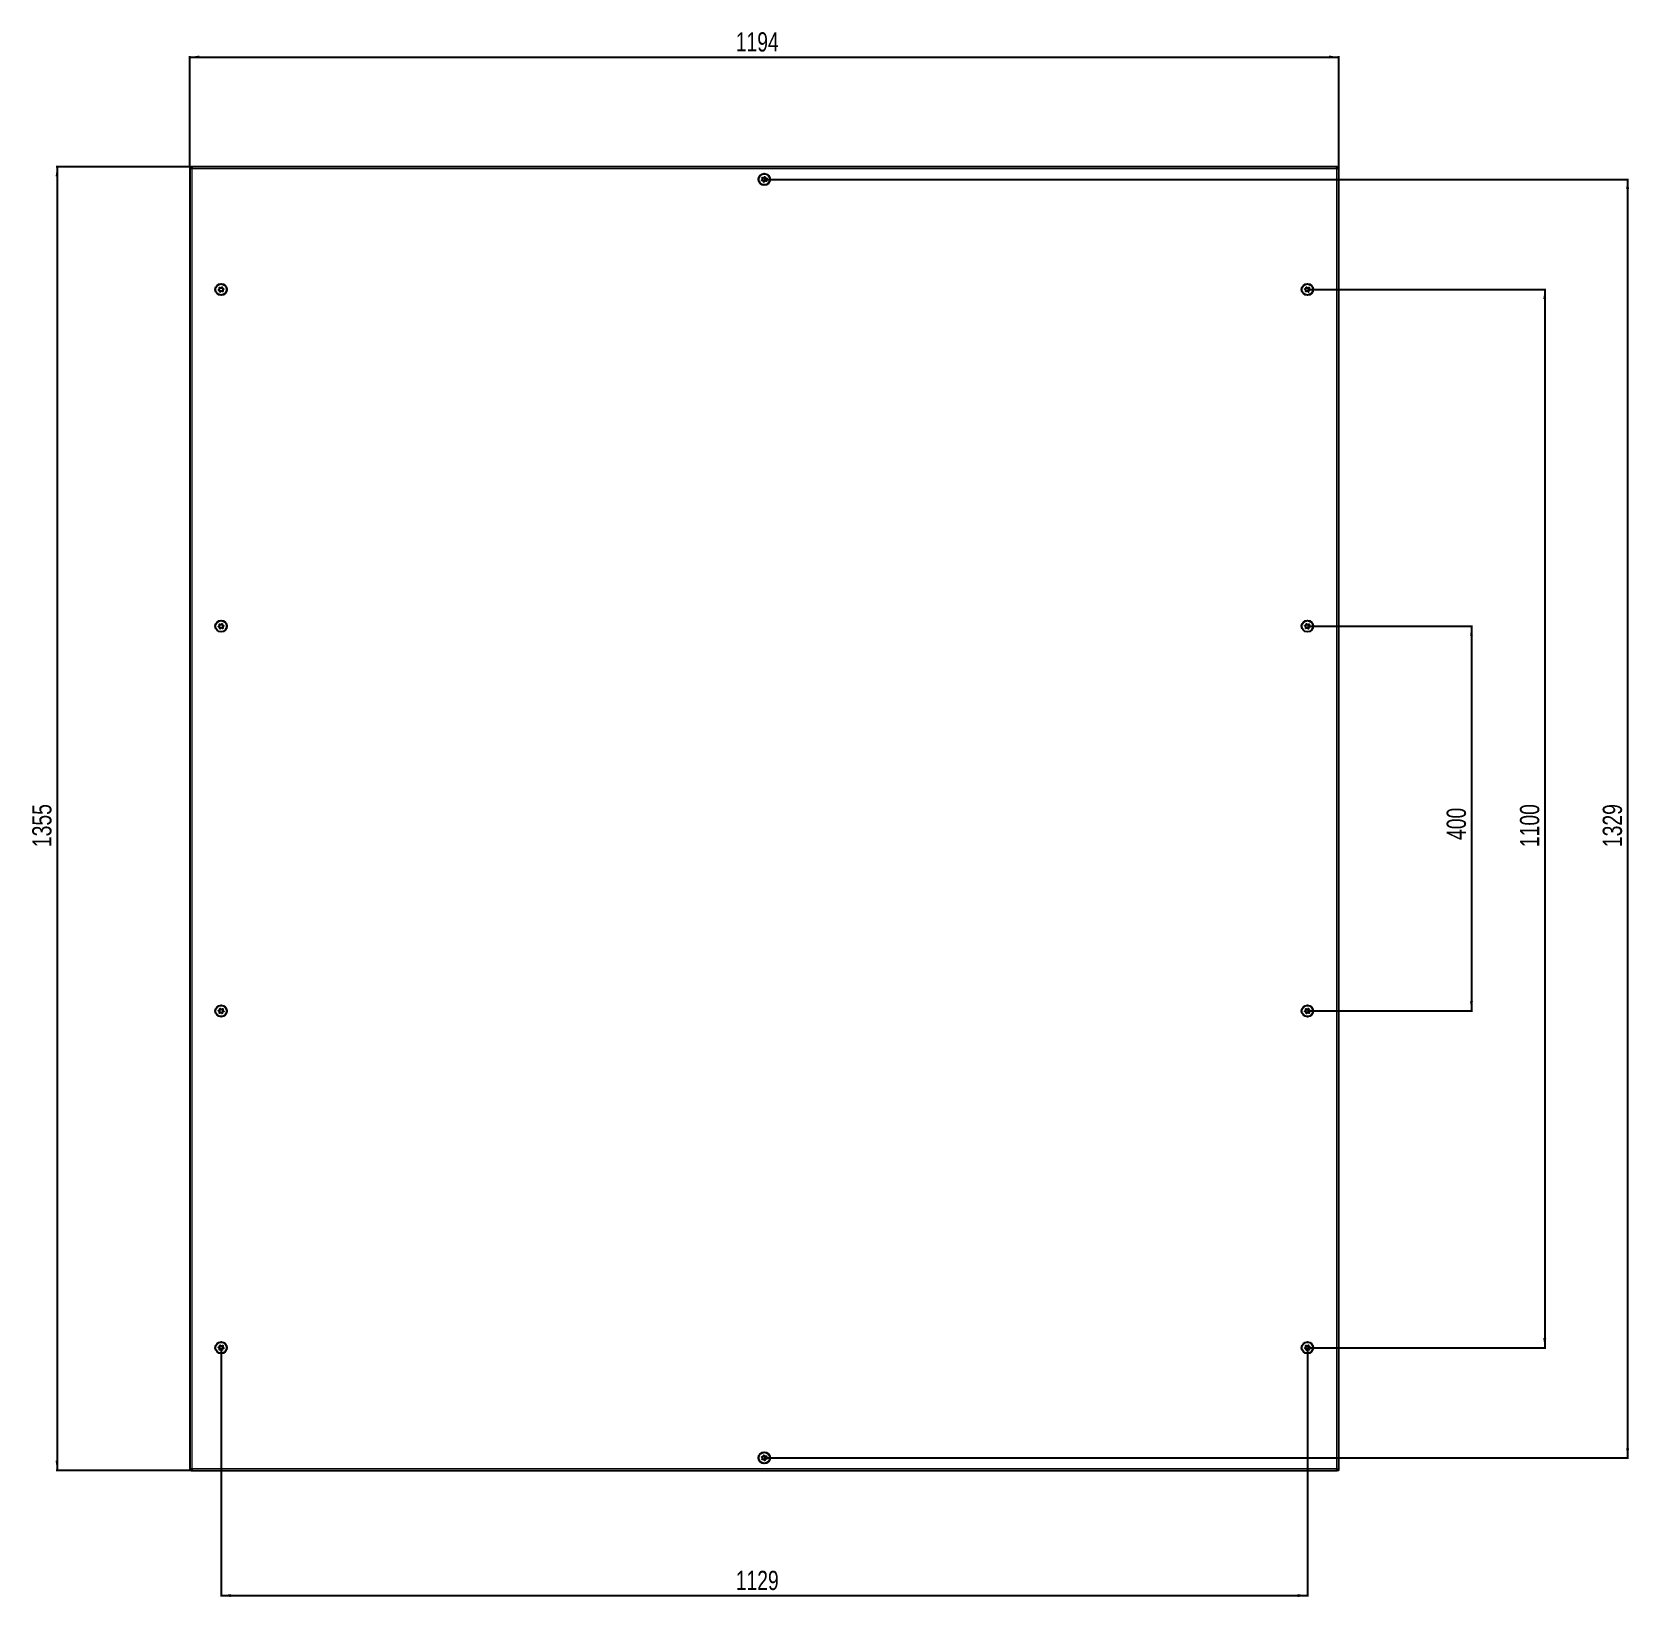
# Model space of a CAD drawing. Header units: millimetres. Extents: x -975 to 2254, y -479 to 1191.
# Drawn here: x -975 to 685, y -479 to 1148 of the extents above; entities that cross this region are included whole.
import ezdxf

# ---------------------------------------------------------------- set-up
doc = ezdxf.new("R2010")
doc.units = ezdxf.units.MM
doc.layers.add('FORMAT', color=7, linetype='Continuous')
doc.styles.add('SLDTEXTSTYLE0', font='TXT', dxfattribs={"width": 0.75})
doc.dimstyles.new('SLDDIMSTYLE1', dxfattribs={"dimtxt": 20, "dimasz": 10, "dimexe": 0, "dimexo": 0.0625, "dimgap": 5, "dimtad": 2, "dimdec": 1, "dimrnd": 1e-09, "dimzin": 12, "dimdsep": 46, "dimtxsty": 'SLDTEXTSTYLE0', "dimsah": 1, "dimcen": 0.09, "dimadec": 0, "dimazin": 3, "dimtfac": 1, "dimtofl": 0, "dimtmove": 0, "dimatfit": 3, "dimfxl": 0, "dimfrac": 2, "dimtolj": 1, "dimtzin": 12, "dimarcsym": 0})

# ---------------------------------------------------------------- blocks, each defined once
blk = doc.blocks.new('_D_1')
at = {"layer": 'FORMAT'}
for p, q in [((-810.7, 1007.5), (-949.7, 1007.5)), ((-948.7, 1007.5), (-948.7, -347.5)), ((-810.7, -347.5), (-949.7, -347.5))]:
    blk.add_line(p, q, dxfattribs=at)
for points in [[(-948.7, 1007.5), (-950.2, 997.5), (-947.2, 997.5)], [(-948.7, -347.5), (-947.2, -337.5), (-950.2, -337.5)]]:
    blk.add_solid(points, dxfattribs=at)
at = {"layer": 'FORMAT', "insert": (-974.5, 300.4), "char_height": 20, "attachment_point": 1, "rotation": 90, "style": 'SLDTEXTSTYLE0'}
blk.add_mtext('1355', dxfattribs=at)
blk = doc.blocks.new('_D_2')
at = {"layer": 'FORMAT'}
for p, q in [((-810.7, 1007.5), (-810.7, 1122.6)), ((-810.7, 1121.6), (383.3, 1121.6)), ((383.3, 1007.5), (383.3, 1122.6))]:
    blk.add_line(p, q, dxfattribs=at)
for points in [[(-810.7, 1121.6), (-800.7, 1120.1), (-800.7, 1123.2)], [(383.3, 1121.6), (373.3, 1123.2), (373.3, 1120.1)]]:
    blk.add_solid(points, dxfattribs=at)
at = {"layer": 'FORMAT', "insert": (-243.3, 1147.4), "char_height": 20, "attachment_point": 1, "style": 'SLDTEXTSTYLE0'}
blk.add_mtext('1194', dxfattribs=at)
blk = doc.blocks.new('_D_3')
at = {"layer": 'FORMAT'}
for p, q in [((350.8, 880), (598.5, 880)), ((597.5, 880), (597.5, -220)), ((350.8, -220), (598.5, -220))]:
    blk.add_line(p, q, dxfattribs=at)
for points in [[(597.5, 880), (595.9, 870), (599, 870)], [(597.5, -220), (599, -210), (595.9, -210)]]:
    blk.add_solid(points, dxfattribs=at)
at = {"layer": 'FORMAT', "insert": (571.7, 300.4), "char_height": 20, "attachment_point": 1, "rotation": 90, "style": 'SLDTEXTSTYLE0'}
blk.add_mtext('1100', dxfattribs=at)
blk = doc.blocks.new('_D_4')
at = {"layer": 'FORMAT'}
for p, q in [((-778.2, -220), (-778.2, -478.7)), ((350.8, -220), (350.8, -478.7)), ((-778.2, -477.7), (350.8, -477.7))]:
    blk.add_line(p, q, dxfattribs=at)
for points in [[(-778.2, -477.7), (-768.2, -479.2), (-768.2, -476.1)], [(350.8, -477.7), (340.8, -476.1), (340.8, -479.2)]]:
    blk.add_solid(points, dxfattribs=at)
at = {"layer": 'FORMAT', "insert": (-243.3, -451.9), "char_height": 20, "attachment_point": 1, "style": 'SLDTEXTSTYLE0'}
blk.add_mtext('1129', dxfattribs=at)
blk = doc.blocks.new('_D_5')
at = {"layer": 'FORMAT'}
for p, q in [((350.8, 530), (522.3, 530)), ((521.3, 530), (521.3, 130)), ((350.8, 130), (522.3, 130))]:
    blk.add_line(p, q, dxfattribs=at)
for points in [[(521.3, 530), (519.8, 520), (522.8, 520)], [(521.3, 130), (522.8, 140), (519.8, 140)]]:
    blk.add_solid(points, dxfattribs=at)
at = {"layer": 'FORMAT', "insert": (495.5, 307.8), "char_height": 20, "attachment_point": 1, "rotation": 90, "style": 'SLDTEXTSTYLE0'}
blk.add_mtext('400', dxfattribs=at)
blk = doc.blocks.new('_D_6')
at = {"layer": 'FORMAT'}
for p, q in [((-213.7, 994.5), (684.5, 994.5)), ((683.5, 994.5), (683.5, -334.5)), ((-213.7, -334.5), (684.5, -334.5))]:
    blk.add_line(p, q, dxfattribs=at)
for points in [[(683.5, 994.5), (682, 984.5), (685.1, 984.5)], [(683.5, -334.5), (685.1, -324.5), (682, -324.5)]]:
    blk.add_solid(points, dxfattribs=at)
at = {"layer": 'FORMAT', "insert": (657.7, 300.4), "char_height": 20, "attachment_point": 1, "rotation": 90, "style": 'SLDTEXTSTYLE0'}
blk.add_mtext('1329', dxfattribs=at)

msp = doc.modelspace()

# ---------------------------------------------------------------- linework, layer by layer
at = {"color": 7, "linetype": 'Continuous', "lineweight": 25}
for p, q in [((-810.7, 1007.48), (-809.2, 1007.48)), ((-810.7, 1007.48), (-810.7, -347.52)), ((-809, 1007.48), (-809.2, 1007.48)), ((-809, 1006.37), (-809, 1007.48)), ((381.6, 1007.48), (-809, 1007.48)), ((381.6, 1006.36), (381.6, 1007.48)), ((381.8, 1007.48), (381.6, 1007.48)), ((381.8, 1007.48), (383.3, 1007.48)), ((383.3, -347.52), (383.3, 1007.48)), ((-809.2, -347.52), (-810.7, -347.52)), ((-809.2, -347.52), (-809, -347.52)), ((-809, -346.41), (-809, -347.52)), ((-809, -347.52), (381.6, -347.52)), ((381.6, -346.41), (381.6, -347.52)), ((381.61, -347.52), (381.8, -347.52)), ((383.3, -347.52), (381.8, -347.52))]:
    msp.add_line(p, q, dxfattribs=at)
at = {"color": 8, "linetype": 'Continuous', "lineweight": 18}
for p, q in [((-808.6, 1005.38), (-808.6, -345.42)), ((381.2, 1005.38), (-808.6, 1005.38)), ((381.2, -345.42), (381.2, 1005.38)), ((-808.6, -345.42), (381.2, -345.42))]:
    msp.add_line(p, q, dxfattribs=at)
at = {"color": 7, "linetype": 'Continuous', "lineweight": 25}
for centre, radius in [((-213.7, 994.48), 6), ((-213.7, 994.48), 5.79), ((-213.7, 994.48), 1.85), ((-778.2, 879.98), 6), ((-778.2, 879.98), 5.79), ((-778.2, 879.98), 1.85), ((350.8, 879.98), 6), ((350.8, 879.98), 5.78), ((350.8, 879.98), 1.85), ((-778.2, 529.98), 6), ((-778.2, 529.98), 5.79), ((-778.2, 529.98), 1.85), ((350.8, 529.98), 6), ((350.8, 529.98), 5.78), ((350.8, 529.98), 1.85), ((-778.2, 129.98), 6), ((-778.2, 129.98), 5.79), ((350.8, 129.98), 6), ((350.8, 129.98), 5.79), ((-778.2, 129.98), 1.85), ((350.8, 129.98), 1.85), ((-778.2, -220.02), 6), ((-778.2, -220.02), 5.79), ((350.8, -220.02), 6), ((350.8, -220.02), 5.79), ((-778.2, -220.02), 1.85), ((350.8, -220.02), 1.85), ((-213.7, -334.52), 6), ((-213.7, -334.52), 5.79), ((-213.7, -334.52), 1.85)]:
    msp.add_circle(centre, radius, dxfattribs=at)
for points, knots in [([(-808.6, 1005.38), (-808.88, 1005.56), (-809.15, 1005.73), (-809.66, 1006.08), (-809.89, 1006.26), (-810.28, 1006.61), (-810.43, 1006.78), (-810.64, 1007.13), (-810.7, 1007.31), (-810.7, 1007.48)], [0, 0, 0, 0, 0.25, 0.25, 0.5, 0.5, 0.75, 0.75, 1, 1, 1, 1]), ([(-808.6, 1005.38), (-808.76, 1005.73), (-808.91, 1006.08), (-809.13, 1006.79), (-809.2, 1007.13), (-809.2, 1007.48)], [0, 0, 0, 0, 0.5, 0.5, 1, 1, 1, 1]), ([(-809, 1007.48), (-808.97, 1007.48), (-808.93, 1007.43), (-808.87, 1007.22), (-808.83, 1007.06), (-808.77, 1006.67), (-808.73, 1006.44), (-808.67, 1005.93), (-808.63, 1005.66), (-808.6, 1005.38)], [0, 0, 0, 0, 0.25, 0.25, 0.5, 0.5, 0.75, 0.75, 1, 1, 1, 1]), ([(-216.3, 993.45), (-216.29, 993.43), (-216.28, 993.41), (-216.23, 993.38), (-216.09, 993.34), (-215.7, 993.3), (-215.17, 993.25), (-214.65, 992.88), (-214.43, 992.41), (-214.3, 992.04), (-214.21, 991.82), (-214.16, 991.74), (-214.12, 991.72), (-214.09, 991.71), (-214.06, 991.72), (-214, 991.75), (-213.82, 991.95), (-213.56, 992.35), (-213.04, 992.83), (-212.33, 992.84), (-211.87, 992.73), (-211.6, 992.71), (-211.53, 992.72), (-211.5, 992.74), (-211.49, 992.77), (-211.48, 992.8), (-211.48, 992.85), (-211.5, 992.93), (-211.58, 993.14), (-211.74, 993.48), (-211.9, 993.98), (-211.78, 994.6), (-211.43, 995.01), (-211.18, 995.31), (-211.1, 995.43), (-211.09, 995.49), (-211.1, 995.52), (-211.12, 995.55), (-211.17, 995.58), (-211.31, 995.62), (-211.69, 995.66), (-212.23, 995.72), (-212.74, 996.09), (-212.97, 996.56), (-213.09, 996.93), (-213.18, 997.15), (-213.24, 997.22), (-213.27, 997.25), (-213.31, 997.26), (-213.34, 997.25), (-213.4, 997.22), (-213.58, 997.02), (-213.84, 996.62), (-214.36, 996.13), (-215.07, 996.13), (-215.53, 996.24), (-215.8, 996.26), (-215.87, 996.24), (-215.89, 996.22), (-215.91, 996.2), (-215.92, 996.16), (-215.91, 996.12), (-215.9, 996.04), (-215.82, 995.83), (-215.66, 995.48), (-215.5, 994.99), (-215.61, 994.37), (-215.97, 993.96), (-216.22, 993.66), (-216.3, 993.53), (-216.31, 993.47), (-216.3, 993.45), (-216.3, 993.45)], [0, 0, 0, 0, 0.0020087, 0.00442, 0.0093647, 0.0255282, 0.0677053, 0.0957862, 0.1246456, 0.1503415, 0.1605194, 0.1633943, 0.1656965, 0.1672448, 0.1688741, 0.1707699, 0.1786058, 0.2119941, 0.2499945, 0.2879948, 0.3213831, 0.329219, 0.3311148, 0.3327441, 0.3342924, 0.3362166, 0.3385353, 0.3413178, 0.349662, 0.3753578, 0.4042173, 0.4322982, 0.4744753, 0.4906388, 0.4966691, 0.49844, 0.5, 0.5020087, 0.50442, 0.5093647, 0.5255282, 0.5677053, 0.5957862, 0.6246456, 0.6503415, 0.6605194, 0.6633943, 0.6656965, 0.6672448, 0.6688741, 0.6707699, 0.6786058, 0.7119941, 0.7499945, 0.7879948, 0.8213831, 0.829219, 0.8311148, 0.8327441, 0.8342924, 0.8362166, 0.8385353, 0.8413178, 0.849662, 0.8753578, 0.9042173, 0.9322982, 0.9744753, 0.9906388, 0.9966691, 0.99844, 1, 1, 1, 1]), ([(381.2, 1005.38), (381.23, 1005.66), (381.27, 1005.93), (381.33, 1006.44), (381.37, 1006.67), (381.43, 1007.06), (381.47, 1007.22), (381.53, 1007.43), (381.57, 1007.48), (381.6, 1007.48)], [0, 0, 0, 0, 0.25, 0.25, 0.5, 0.5, 0.75, 0.75, 1, 1, 1, 1]), ([(383.3, 1007.48), (383.3, 1007.31), (383.25, 1007.13), (383.04, 1006.78), (382.88, 1006.61), (382.49, 1006.26), (382.26, 1006.08), (381.75, 1005.73), (381.48, 1005.56), (381.2, 1005.38)], [0, 0, 0, 0, 0.25, 0.25, 0.5, 0.5, 0.75, 0.75, 1, 1, 1, 1]), ([(381.8, 1007.48), (381.8, 1007.13), (381.74, 1006.78), (381.51, 1006.08), (381.36, 1005.73), (381.2, 1005.38)], [0, 0, 0, 0, 0.5, 0.5, 1, 1, 1, 1]), ([(-777.16, 882.58), (-777.17, 882.59), (-777.2, 882.59), (-777.26, 882.57), (-777.38, 882.5), (-777.67, 882.25), (-778.08, 881.9), (-778.71, 881.78), (-779.2, 881.94), (-779.55, 882.1), (-779.78, 882.19), (-779.87, 882.2), (-779.91, 882.2), (-779.94, 882.18), (-779.96, 882.15), (-779.98, 882.08), (-779.96, 881.81), (-779.85, 881.35), (-779.85, 880.64), (-780.34, 880.12), (-780.73, 879.86), (-780.93, 879.68), (-780.97, 879.62), (-780.97, 879.59), (-780.97, 879.56), (-780.94, 879.53), (-780.91, 879.5), (-780.84, 879.46), (-780.63, 879.37), (-780.27, 879.25), (-779.81, 879.03), (-779.43, 878.52), (-779.38, 877.98), (-779.34, 877.59), (-779.3, 877.44), (-779.26, 877.4), (-779.23, 877.38), (-779.2, 877.37), (-779.14, 877.39), (-779.02, 877.46), (-778.72, 877.72), (-778.31, 878.07), (-777.69, 878.18), (-777.2, 878.02), (-776.84, 877.86), (-776.62, 877.77), (-776.53, 877.76), (-776.49, 877.77), (-776.46, 877.79), (-776.44, 877.82), (-776.42, 877.88), (-776.44, 878.15), (-776.55, 878.61), (-776.55, 879.32), (-776.06, 879.84), (-775.66, 880.1), (-775.46, 880.28), (-775.43, 880.34), (-775.42, 880.37), (-775.43, 880.41), (-775.45, 880.44), (-775.49, 880.46), (-775.56, 880.51), (-775.76, 880.59), (-776.13, 880.72), (-776.59, 880.94), (-776.96, 881.45), (-777.02, 881.99), (-777.06, 882.38), (-777.1, 882.52), (-777.13, 882.57), (-777.15, 882.58), (-777.16, 882.58)], [0, 0, 0, 0, 0.0020087, 0.00442, 0.0093647, 0.0255282, 0.0677053, 0.0957862, 0.1246456, 0.1503415, 0.1605194, 0.1633943, 0.1656965, 0.1672448, 0.1688741, 0.1707699, 0.1786058, 0.2119941, 0.2499945, 0.2879948, 0.3213831, 0.329219, 0.3311148, 0.3327441, 0.3342924, 0.3362166, 0.3385353, 0.3413178, 0.349662, 0.3753578, 0.4042173, 0.4322982, 0.4744753, 0.4906388, 0.4966691, 0.49844, 0.5, 0.5020087, 0.50442, 0.5093647, 0.5255282, 0.5677053, 0.5957862, 0.6246456, 0.6503415, 0.6605194, 0.6633943, 0.6656965, 0.6672448, 0.6688741, 0.6707699, 0.6786058, 0.7119941, 0.7499945, 0.7879948, 0.8213831, 0.829219, 0.8311148, 0.8327441, 0.8342924, 0.8362166, 0.8385353, 0.8413178, 0.849662, 0.8753578, 0.9042173, 0.9322982, 0.9744753, 0.9906388, 0.9966691, 0.99844, 1, 1, 1, 1]), ([(349.76, 882.58), (349.75, 882.58), (349.73, 882.56), (349.7, 882.51), (349.66, 882.37), (349.62, 881.99), (349.57, 881.45), (349.19, 880.94), (348.73, 880.72), (348.36, 880.59), (348.14, 880.5), (348.06, 880.44), (348.04, 880.41), (348.03, 880.37), (348.03, 880.34), (348.07, 880.28), (348.27, 880.1), (348.66, 879.84), (349.15, 879.32), (349.15, 878.61), (349.04, 878.15), (349.02, 877.88), (349.04, 877.82), (349.06, 877.79), (349.09, 877.77), (349.12, 877.76), (349.16, 877.77), (349.24, 877.78), (349.46, 877.87), (349.8, 878.03), (350.29, 878.18), (350.92, 878.07), (351.33, 877.71), (351.62, 877.46), (351.75, 877.38), (351.81, 877.38), (351.84, 877.38), (351.87, 877.4), (351.9, 877.45), (351.94, 877.59), (351.98, 877.98), (352.04, 878.52), (352.41, 879.03), (352.87, 879.25), (353.24, 879.38), (353.47, 879.47), (353.54, 879.52), (353.57, 879.56), (353.58, 879.59), (353.57, 879.62), (353.54, 879.68), (353.34, 879.86), (352.94, 880.12), (352.45, 880.64), (352.45, 881.35), (352.56, 881.81), (352.58, 882.08), (352.56, 882.15), (352.54, 882.18), (352.52, 882.19), (352.48, 882.2), (352.44, 882.2), (352.36, 882.18), (352.15, 882.1), (351.8, 881.94), (351.31, 881.78), (350.69, 881.9), (350.28, 882.25), (349.98, 882.51), (349.85, 882.58), (349.79, 882.59), (349.77, 882.59), (349.76, 882.58)], [0, 0, 0, 0, 0.0020087, 0.00442, 0.0093647, 0.0255282, 0.0677053, 0.0957862, 0.1246456, 0.1503415, 0.1605194, 0.1633943, 0.1656965, 0.1672448, 0.1688741, 0.1707699, 0.1786058, 0.2119941, 0.2499945, 0.2879948, 0.3213831, 0.329219, 0.3311148, 0.3327441, 0.3342924, 0.3362166, 0.3385353, 0.3413178, 0.349662, 0.3753578, 0.4042173, 0.4322982, 0.4744753, 0.4906388, 0.4966691, 0.49844, 0.5, 0.5020087, 0.50442, 0.5093647, 0.5255282, 0.5677053, 0.5957862, 0.6246456, 0.6503415, 0.6605194, 0.6633943, 0.6656965, 0.6672448, 0.6688741, 0.6707699, 0.6786058, 0.7119941, 0.7499945, 0.7879948, 0.8213831, 0.829219, 0.8311148, 0.8327441, 0.8342924, 0.8362166, 0.8385353, 0.8413178, 0.849662, 0.8753578, 0.9042173, 0.9322982, 0.9744753, 0.9906388, 0.9966691, 0.99844, 1, 1, 1, 1]), ([(-777.16, 532.58), (-777.17, 532.59), (-777.2, 532.59), (-777.26, 532.57), (-777.38, 532.5), (-777.67, 532.25), (-778.08, 531.9), (-778.71, 531.78), (-779.2, 531.94), (-779.55, 532.1), (-779.78, 532.19), (-779.87, 532.2), (-779.91, 532.2), (-779.94, 532.18), (-779.96, 532.15), (-779.98, 532.08), (-779.96, 531.81), (-779.85, 531.35), (-779.85, 530.64), (-780.34, 530.12), (-780.73, 529.86), (-780.93, 529.68), (-780.97, 529.62), (-780.97, 529.59), (-780.97, 529.56), (-780.94, 529.53), (-780.91, 529.5), (-780.84, 529.46), (-780.63, 529.37), (-780.27, 529.25), (-779.81, 529.03), (-779.43, 528.52), (-779.38, 527.98), (-779.34, 527.59), (-779.3, 527.44), (-779.26, 527.4), (-779.23, 527.38), (-779.2, 527.37), (-779.14, 527.39), (-779.02, 527.46), (-778.72, 527.72), (-778.31, 528.07), (-777.69, 528.18), (-777.2, 528.02), (-776.84, 527.86), (-776.62, 527.77), (-776.53, 527.76), (-776.49, 527.77), (-776.46, 527.79), (-776.44, 527.82), (-776.42, 527.88), (-776.44, 528.15), (-776.55, 528.61), (-776.55, 529.32), (-776.06, 529.84), (-775.66, 530.1), (-775.46, 530.28), (-775.43, 530.34), (-775.42, 530.37), (-775.43, 530.41), (-775.45, 530.44), (-775.49, 530.46), (-775.56, 530.51), (-775.76, 530.59), (-776.13, 530.72), (-776.59, 530.94), (-776.96, 531.45), (-777.02, 531.99), (-777.06, 532.38), (-777.1, 532.52), (-777.13, 532.57), (-777.15, 532.58), (-777.16, 532.58)], [0, 0, 0, 0, 0.0020087, 0.00442, 0.0093647, 0.0255282, 0.0677053, 0.0957862, 0.1246456, 0.1503415, 0.1605194, 0.1633943, 0.1656965, 0.1672448, 0.1688741, 0.1707699, 0.1786058, 0.2119941, 0.2499945, 0.2879948, 0.3213831, 0.329219, 0.3311148, 0.3327441, 0.3342924, 0.3362166, 0.3385353, 0.3413178, 0.349662, 0.3753578, 0.4042173, 0.4322982, 0.4744753, 0.4906388, 0.4966691, 0.49844, 0.5, 0.5020087, 0.50442, 0.5093647, 0.5255282, 0.5677053, 0.5957862, 0.6246456, 0.6503415, 0.6605194, 0.6633943, 0.6656965, 0.6672448, 0.6688741, 0.6707699, 0.6786058, 0.7119941, 0.7499945, 0.7879948, 0.8213831, 0.829219, 0.8311148, 0.8327441, 0.8342924, 0.8362166, 0.8385353, 0.8413178, 0.849662, 0.8753578, 0.9042173, 0.9322982, 0.9744753, 0.9906388, 0.9966691, 0.99844, 1, 1, 1, 1]), ([(349.76, 532.58), (349.75, 532.58), (349.73, 532.56), (349.7, 532.51), (349.66, 532.37), (349.62, 531.99), (349.57, 531.45), (349.19, 530.94), (348.73, 530.72), (348.36, 530.59), (348.14, 530.5), (348.06, 530.44), (348.04, 530.41), (348.03, 530.37), (348.03, 530.34), (348.07, 530.28), (348.27, 530.1), (348.66, 529.84), (349.15, 529.32), (349.15, 528.61), (349.04, 528.15), (349.02, 527.88), (349.04, 527.82), (349.06, 527.79), (349.09, 527.77), (349.12, 527.76), (349.16, 527.77), (349.24, 527.78), (349.46, 527.87), (349.8, 528.03), (350.29, 528.18), (350.92, 528.07), (351.33, 527.71), (351.62, 527.46), (351.75, 527.38), (351.81, 527.38), (351.84, 527.38), (351.87, 527.4), (351.9, 527.45), (351.94, 527.59), (351.98, 527.98), (352.04, 528.52), (352.41, 529.03), (352.87, 529.25), (353.24, 529.38), (353.47, 529.47), (353.54, 529.52), (353.57, 529.56), (353.58, 529.59), (353.57, 529.62), (353.54, 529.68), (353.34, 529.86), (352.94, 530.12), (352.45, 530.64), (352.45, 531.35), (352.56, 531.81), (352.58, 532.08), (352.56, 532.15), (352.54, 532.18), (352.52, 532.19), (352.48, 532.2), (352.44, 532.2), (352.36, 532.18), (352.15, 532.1), (351.8, 531.94), (351.31, 531.78), (350.69, 531.9), (350.28, 532.25), (349.98, 532.51), (349.85, 532.58), (349.79, 532.59), (349.77, 532.59), (349.76, 532.58)], [0, 0, 0, 0, 0.0020087, 0.00442, 0.0093647, 0.0255282, 0.0677053, 0.0957862, 0.1246456, 0.1503415, 0.1605194, 0.1633943, 0.1656965, 0.1672448, 0.1688741, 0.1707699, 0.1786058, 0.2119941, 0.2499945, 0.2879948, 0.3213831, 0.329219, 0.3311148, 0.3327441, 0.3342924, 0.3362166, 0.3385353, 0.3413178, 0.349662, 0.3753578, 0.4042173, 0.4322982, 0.4744753, 0.4906388, 0.4966691, 0.49844, 0.5, 0.5020087, 0.50442, 0.5093647, 0.5255282, 0.5677053, 0.5957862, 0.6246456, 0.6503415, 0.6605194, 0.6633943, 0.6656965, 0.6672448, 0.6688741, 0.6707699, 0.6786058, 0.7119941, 0.7499945, 0.7879948, 0.8213831, 0.829219, 0.8311148, 0.8327441, 0.8342924, 0.8362166, 0.8385353, 0.8413178, 0.849662, 0.8753578, 0.9042173, 0.9322982, 0.9744753, 0.9906388, 0.9966691, 0.99844, 1, 1, 1, 1]), ([(-777.16, 127.38), (-777.15, 127.39), (-777.13, 127.4), (-777.1, 127.45), (-777.06, 127.59), (-777.02, 127.98), (-776.96, 128.52), (-776.59, 129.03), (-776.13, 129.25), (-775.76, 129.38), (-775.53, 129.47), (-775.46, 129.52), (-775.43, 129.56), (-775.42, 129.59), (-775.43, 129.62), (-775.46, 129.68), (-775.66, 129.86), (-776.06, 130.12), (-776.55, 130.64), (-776.55, 131.35), (-776.44, 131.81), (-776.42, 132.08), (-776.44, 132.15), (-776.46, 132.18), (-776.48, 132.19), (-776.52, 132.2), (-776.56, 132.2), (-776.64, 132.18), (-776.85, 132.1), (-777.2, 131.94), (-777.69, 131.78), (-778.31, 131.9), (-778.72, 132.25), (-779.02, 132.5), (-779.15, 132.58), (-779.21, 132.59), (-779.24, 132.58), (-779.27, 132.56), (-779.3, 132.51), (-779.34, 132.37), (-779.38, 131.99), (-779.43, 131.45), (-779.81, 130.94), (-780.27, 130.72), (-780.64, 130.59), (-780.86, 130.5), (-780.94, 130.44), (-780.96, 130.41), (-780.97, 130.37), (-780.97, 130.34), (-780.93, 130.28), (-780.73, 130.1), (-780.34, 129.84), (-779.85, 129.32), (-779.85, 128.61), (-779.96, 128.15), (-779.98, 127.88), (-779.96, 127.82), (-779.94, 127.79), (-779.91, 127.77), (-779.88, 127.76), (-779.84, 127.77), (-779.76, 127.78), (-779.54, 127.87), (-779.2, 128.03), (-778.71, 128.18), (-778.08, 128.07), (-777.67, 127.72), (-777.38, 127.46), (-777.25, 127.39), (-777.19, 127.37), (-777.17, 127.38), (-777.16, 127.38)], [0, 0, 0, 0, 0.0020087, 0.00442, 0.0093647, 0.0255282, 0.0677053, 0.0957862, 0.1246456, 0.1503415, 0.1605194, 0.1633943, 0.1656965, 0.1672448, 0.1688741, 0.1707699, 0.1786058, 0.2119941, 0.2499945, 0.2879948, 0.3213831, 0.329219, 0.3311148, 0.3327441, 0.3342924, 0.3362166, 0.3385353, 0.3413178, 0.349662, 0.3753578, 0.4042173, 0.4322982, 0.4744753, 0.4906388, 0.4966691, 0.49844, 0.5, 0.5020087, 0.50442, 0.5093647, 0.5255282, 0.5677053, 0.5957862, 0.6246456, 0.6503415, 0.6605194, 0.6633943, 0.6656965, 0.6672448, 0.6688741, 0.6707699, 0.6786058, 0.7119941, 0.7499945, 0.7879948, 0.8213831, 0.829219, 0.8311148, 0.8327441, 0.8342924, 0.8362166, 0.8385353, 0.8413178, 0.849662, 0.8753578, 0.9042173, 0.9322982, 0.9744753, 0.9906388, 0.9966691, 0.99844, 1, 1, 1, 1]), ([(349.76, 127.38), (349.78, 127.38), (349.8, 127.37), (349.86, 127.39), (349.98, 127.46), (350.28, 127.72), (350.69, 128.07), (351.31, 128.18), (351.8, 128.02), (352.16, 127.86), (352.38, 127.77), (352.47, 127.76), (352.51, 127.77), (352.54, 127.79), (352.56, 127.82), (352.58, 127.88), (352.56, 128.15), (352.45, 128.61), (352.45, 129.32), (352.94, 129.84), (353.34, 130.1), (353.54, 130.28), (353.57, 130.34), (353.58, 130.37), (353.57, 130.41), (353.55, 130.44), (353.51, 130.46), (353.44, 130.51), (353.24, 130.59), (352.87, 130.72), (352.41, 130.94), (352.04, 131.45), (351.98, 131.99), (351.94, 132.38), (351.9, 132.52), (351.87, 132.57), (351.84, 132.59), (351.8, 132.59), (351.74, 132.58), (351.62, 132.5), (351.33, 132.25), (350.92, 131.9), (350.29, 131.78), (349.8, 131.94), (349.45, 132.1), (349.22, 132.19), (349.13, 132.2), (349.09, 132.2), (349.06, 132.18), (349.04, 132.15), (349.02, 132.08), (349.04, 131.81), (349.15, 131.35), (349.15, 130.64), (348.66, 130.12), (348.27, 129.86), (348.07, 129.68), (348.03, 129.62), (348.03, 129.59), (348.03, 129.56), (348.06, 129.53), (348.09, 129.5), (348.16, 129.46), (348.37, 129.37), (348.73, 129.25), (349.19, 129.03), (349.57, 128.52), (349.62, 127.98), (349.66, 127.59), (349.7, 127.44), (349.74, 127.4), (349.76, 127.39), (349.76, 127.38)], [0, 0, 0, 0, 0.0020087, 0.00442, 0.0093647, 0.0255282, 0.0677053, 0.0957862, 0.1246456, 0.1503415, 0.1605194, 0.1633943, 0.1656965, 0.1672448, 0.1688741, 0.1707699, 0.1786058, 0.2119941, 0.2499945, 0.2879948, 0.3213831, 0.329219, 0.3311148, 0.3327441, 0.3342924, 0.3362166, 0.3385353, 0.3413178, 0.349662, 0.3753578, 0.4042173, 0.4322982, 0.4744753, 0.4906388, 0.4966691, 0.49844, 0.5, 0.5020087, 0.50442, 0.5093647, 0.5255282, 0.5677053, 0.5957862, 0.6246456, 0.6503415, 0.6605194, 0.6633943, 0.6656965, 0.6672448, 0.6688741, 0.6707699, 0.6786058, 0.7119941, 0.7499945, 0.7879948, 0.8213831, 0.829219, 0.8311148, 0.8327441, 0.8342924, 0.8362166, 0.8385353, 0.8413178, 0.849662, 0.8753578, 0.9042173, 0.9322982, 0.9744753, 0.9906388, 0.9966691, 0.99844, 1, 1, 1, 1]), ([(-777.16, -222.62), (-777.15, -222.61), (-777.13, -222.6), (-777.1, -222.55), (-777.06, -222.41), (-777.02, -222.02), (-776.96, -221.48), (-776.59, -220.97), (-776.13, -220.75), (-775.76, -220.62), (-775.53, -220.53), (-775.46, -220.48), (-775.43, -220.44), (-775.42, -220.41), (-775.43, -220.38), (-775.46, -220.32), (-775.66, -220.14), (-776.06, -219.88), (-776.55, -219.36), (-776.55, -218.65), (-776.44, -218.19), (-776.42, -217.92), (-776.44, -217.85), (-776.46, -217.82), (-776.48, -217.81), (-776.52, -217.8), (-776.56, -217.8), (-776.64, -217.82), (-776.85, -217.9), (-777.2, -218.06), (-777.69, -218.22), (-778.31, -218.1), (-778.72, -217.75), (-779.02, -217.5), (-779.15, -217.42), (-779.21, -217.41), (-779.24, -217.42), (-779.27, -217.44), (-779.3, -217.49), (-779.34, -217.63), (-779.38, -218.01), (-779.43, -218.55), (-779.81, -219.06), (-780.27, -219.28), (-780.64, -219.41), (-780.86, -219.5), (-780.94, -219.56), (-780.96, -219.59), (-780.97, -219.63), (-780.97, -219.66), (-780.93, -219.72), (-780.73, -219.9), (-780.34, -220.16), (-779.85, -220.68), (-779.85, -221.39), (-779.96, -221.85), (-779.98, -222.12), (-779.96, -222.18), (-779.94, -222.21), (-779.91, -222.23), (-779.88, -222.24), (-779.84, -222.23), (-779.76, -222.22), (-779.54, -222.13), (-779.2, -221.97), (-778.71, -221.82), (-778.08, -221.93), (-777.67, -222.28), (-777.38, -222.54), (-777.25, -222.61), (-777.19, -222.63), (-777.17, -222.62), (-777.16, -222.62)], [0, 0, 0, 0, 0.0020087, 0.00442, 0.0093647, 0.0255282, 0.0677053, 0.0957862, 0.1246456, 0.1503415, 0.1605194, 0.1633943, 0.1656965, 0.1672448, 0.1688741, 0.1707699, 0.1786058, 0.2119941, 0.2499945, 0.2879948, 0.3213831, 0.329219, 0.3311148, 0.3327441, 0.3342924, 0.3362166, 0.3385353, 0.3413178, 0.349662, 0.3753578, 0.4042173, 0.4322982, 0.4744753, 0.4906388, 0.4966691, 0.49844, 0.5, 0.5020087, 0.50442, 0.5093647, 0.5255282, 0.5677053, 0.5957862, 0.6246456, 0.6503415, 0.6605194, 0.6633943, 0.6656965, 0.6672448, 0.6688741, 0.6707699, 0.6786058, 0.7119941, 0.7499945, 0.7879948, 0.8213831, 0.829219, 0.8311148, 0.8327441, 0.8342924, 0.8362166, 0.8385353, 0.8413178, 0.849662, 0.8753578, 0.9042173, 0.9322982, 0.9744753, 0.9906388, 0.9966691, 0.99844, 1, 1, 1, 1]), ([(349.76, -222.62), (349.78, -222.62), (349.8, -222.63), (349.86, -222.61), (349.98, -222.54), (350.28, -222.28), (350.69, -221.93), (351.31, -221.82), (351.8, -221.98), (352.16, -222.14), (352.38, -222.23), (352.47, -222.24), (352.51, -222.23), (352.54, -222.21), (352.56, -222.18), (352.58, -222.12), (352.56, -221.85), (352.45, -221.39), (352.45, -220.68), (352.94, -220.16), (353.34, -219.9), (353.54, -219.72), (353.57, -219.66), (353.58, -219.63), (353.57, -219.59), (353.55, -219.56), (353.51, -219.54), (353.44, -219.49), (353.24, -219.41), (352.87, -219.28), (352.41, -219.06), (352.04, -218.55), (351.98, -218.01), (351.94, -217.62), (351.9, -217.48), (351.87, -217.43), (351.84, -217.41), (351.8, -217.41), (351.74, -217.42), (351.62, -217.5), (351.33, -217.75), (350.92, -218.1), (350.29, -218.22), (349.8, -218.06), (349.45, -217.9), (349.22, -217.81), (349.13, -217.8), (349.09, -217.8), (349.06, -217.82), (349.04, -217.85), (349.02, -217.92), (349.04, -218.19), (349.15, -218.65), (349.15, -219.36), (348.66, -219.88), (348.27, -220.14), (348.07, -220.32), (348.03, -220.38), (348.03, -220.41), (348.03, -220.44), (348.06, -220.47), (348.09, -220.5), (348.16, -220.54), (348.37, -220.63), (348.73, -220.75), (349.19, -220.97), (349.57, -221.48), (349.62, -222.02), (349.66, -222.41), (349.7, -222.56), (349.74, -222.6), (349.76, -222.61), (349.76, -222.62)], [0, 0, 0, 0, 0.0020087, 0.00442, 0.0093647, 0.0255282, 0.0677053, 0.0957862, 0.1246456, 0.1503415, 0.1605194, 0.1633943, 0.1656965, 0.1672448, 0.1688741, 0.1707699, 0.1786058, 0.2119941, 0.2499945, 0.2879948, 0.3213831, 0.329219, 0.3311148, 0.3327441, 0.3342924, 0.3362166, 0.3385353, 0.3413178, 0.349662, 0.3753578, 0.4042173, 0.4322982, 0.4744753, 0.4906388, 0.4966691, 0.49844, 0.5, 0.5020087, 0.50442, 0.5093647, 0.5255282, 0.5677053, 0.5957862, 0.6246456, 0.6503415, 0.6605194, 0.6633943, 0.6656965, 0.6672448, 0.6688741, 0.6707699, 0.6786058, 0.7119941, 0.7499945, 0.7879948, 0.8213831, 0.829219, 0.8311148, 0.8327441, 0.8342924, 0.8362166, 0.8385353, 0.8413178, 0.849662, 0.8753578, 0.9042173, 0.9322982, 0.9744753, 0.9906388, 0.9966691, 0.99844, 1, 1, 1, 1]), ([(-216.3, -333.48), (-216.3, -333.49), (-216.31, -333.52), (-216.29, -333.57), (-216.22, -333.7), (-215.97, -333.99), (-215.61, -334.4), (-215.5, -335.02), (-215.66, -335.52), (-215.82, -335.87), (-215.91, -336.1), (-215.92, -336.19), (-215.91, -336.23), (-215.89, -336.26), (-215.87, -336.28), (-215.8, -336.29), (-215.53, -336.27), (-215.07, -336.16), (-214.36, -336.17), (-213.84, -336.65), (-213.58, -337.05), (-213.4, -337.25), (-213.34, -337.28), (-213.31, -337.29), (-213.28, -337.28), (-213.25, -337.26), (-213.22, -337.23), (-213.18, -337.16), (-213.09, -336.95), (-212.97, -336.59), (-212.74, -336.12), (-212.23, -335.75), (-211.69, -335.7), (-211.3, -335.66), (-211.16, -335.62), (-211.11, -335.58), (-211.09, -335.55), (-211.09, -335.52), (-211.11, -335.46), (-211.18, -335.34), (-211.43, -335.04), (-211.78, -334.63), (-211.9, -334.01), (-211.74, -333.52), (-211.58, -333.16), (-211.49, -332.94), (-211.48, -332.85), (-211.49, -332.8), (-211.5, -332.78), (-211.53, -332.76), (-211.6, -332.74), (-211.87, -332.76), (-212.33, -332.87), (-213.04, -332.87), (-213.56, -332.38), (-213.82, -331.98), (-214, -331.78), (-214.06, -331.75), (-214.09, -331.74), (-214.12, -331.75), (-214.15, -331.77), (-214.18, -331.8), (-214.22, -331.87), (-214.31, -332.08), (-214.43, -332.45), (-214.65, -332.91), (-215.17, -333.28), (-215.7, -333.34), (-216.09, -333.38), (-216.24, -333.42), (-216.28, -333.45), (-216.29, -333.47), (-216.3, -333.48)], [0, 0, 0, 0, 0.0020087, 0.00442, 0.0093647, 0.0255282, 0.0677053, 0.0957862, 0.1246456, 0.1503415, 0.1605194, 0.1633943, 0.1656965, 0.1672448, 0.1688741, 0.1707699, 0.1786058, 0.2119941, 0.2499945, 0.2879948, 0.3213831, 0.329219, 0.3311148, 0.3327441, 0.3342924, 0.3362166, 0.3385353, 0.3413178, 0.349662, 0.3753578, 0.4042173, 0.4322982, 0.4744753, 0.4906388, 0.4966691, 0.49844, 0.5, 0.5020087, 0.50442, 0.5093647, 0.5255282, 0.5677053, 0.5957862, 0.6246456, 0.6503415, 0.6605194, 0.6633943, 0.6656965, 0.6672448, 0.6688741, 0.6707699, 0.6786058, 0.7119941, 0.7499945, 0.7879948, 0.8213831, 0.829219, 0.8311148, 0.8327441, 0.8342924, 0.8362166, 0.8385353, 0.8413178, 0.849662, 0.8753578, 0.9042173, 0.9322982, 0.9744753, 0.9906388, 0.9966691, 0.99844, 1, 1, 1, 1]), ([(-810.7, -347.52), (-810.7, -347.34), (-810.64, -347.17), (-810.43, -346.82), (-810.28, -346.64), (-809.89, -346.29), (-809.66, -346.12), (-809.15, -345.77), (-808.87, -345.59), (-808.6, -345.42)], [0, 0, 0, 0, 0.25, 0.25, 0.5, 0.5, 0.75, 0.75, 1, 1, 1, 1]), ([(-809.2, -347.52), (-809.2, -347.34), (-809.18, -347.17), (-809.12, -346.82), (-809.08, -346.64), (-808.97, -346.29), (-808.9, -346.12), (-808.76, -345.77), (-808.68, -345.59), (-808.6, -345.42)], [0, 0, 0, 0, 0.25, 0.25, 0.5, 0.5, 0.75, 0.75, 1, 1, 1, 1]), ([(-808.6, -345.42), (-808.63, -345.69), (-808.67, -345.97), (-808.73, -346.47), (-808.77, -346.71), (-808.83, -347.1), (-808.87, -347.25), (-808.93, -347.46), (-808.97, -347.52), (-809, -347.52)], [0, 0, 0, 0, 0.25, 0.25, 0.5, 0.5, 0.75, 0.75, 1, 1, 1, 1]), ([(381.6, -347.52), (381.57, -347.52), (381.53, -347.46), (381.47, -347.25), (381.43, -347.1), (381.37, -346.71), (381.33, -346.47), (381.27, -345.97), (381.23, -345.69), (381.2, -345.42)], [0, 0, 0, 0, 0.25, 0.25, 0.5, 0.5, 0.75, 0.75, 1, 1, 1, 1]), ([(381.2, -345.42), (381.48, -345.59), (381.75, -345.77), (382.26, -346.12), (382.49, -346.29), (382.88, -346.64), (383.04, -346.82), (383.25, -347.17), (383.3, -347.34), (383.3, -347.52)], [0, 0, 0, 0, 0.25, 0.25, 0.5, 0.5, 0.75, 0.75, 1, 1, 1, 1]), ([(381.2, -345.42), (381.36, -345.77), (381.52, -346.12), (381.74, -346.82), (381.8, -347.17), (381.8, -347.52)], [0, 0, 0, 0, 0.5, 0.5, 1, 1, 1, 1])]:
    msp.add_open_spline(points, degree=3, knots=knots, dxfattribs=at)

# ---------------------------------------------------------------- dimensions: what is measured, and where the dimension line sits
at = {"layer": 'FORMAT'}
for base, p1, p2, picture, middle in [((383.3, 1121.65), (-810.7, 1007.48), (383.3, 1007.48), '_D_2', (-213.7, 1121.65)), ((350.8, -477.68), (-778.2, -220.02), (350.8, -220.02), '_D_4', (-213.7, -477.68))]:
    dim = msp.add_linear_dim(base=base, p1=p1, p2=p2, dimstyle='SLDDIMSTYLE1', dxfattribs=at)
    dim.commit()
    dim.dimension.update_dxf_attribs({"geometry": picture, "text_midpoint": middle, "dimtype": 160})
for base, p1, p2, picture, middle in [((-948.7, -347.52), (-810.7, 1007.48), (-810.7, -347.52), '_D_1', (-948.7, 329.98)), ((683.52, -334.52), (-213.7, 994.48), (-213.7, -334.52), '_D_6', (683.52, 329.98)), ((597.48, -220.02), (350.8, 879.98), (350.8, -220.02), '_D_3', (597.48, 329.98)), ((521.31, 129.98), (350.8, 529.98), (350.8, 129.98), '_D_5', (521.31, 329.98))]:
    dim = msp.add_linear_dim(base=base, p1=p1, p2=p2, angle=90, dimstyle='SLDDIMSTYLE1', dxfattribs=at)
    dim.commit()
    dim.dimension.update_dxf_attribs({"geometry": picture, "text_midpoint": middle, "dimtype": 160})

doc.saveas('drawing.dxf')
